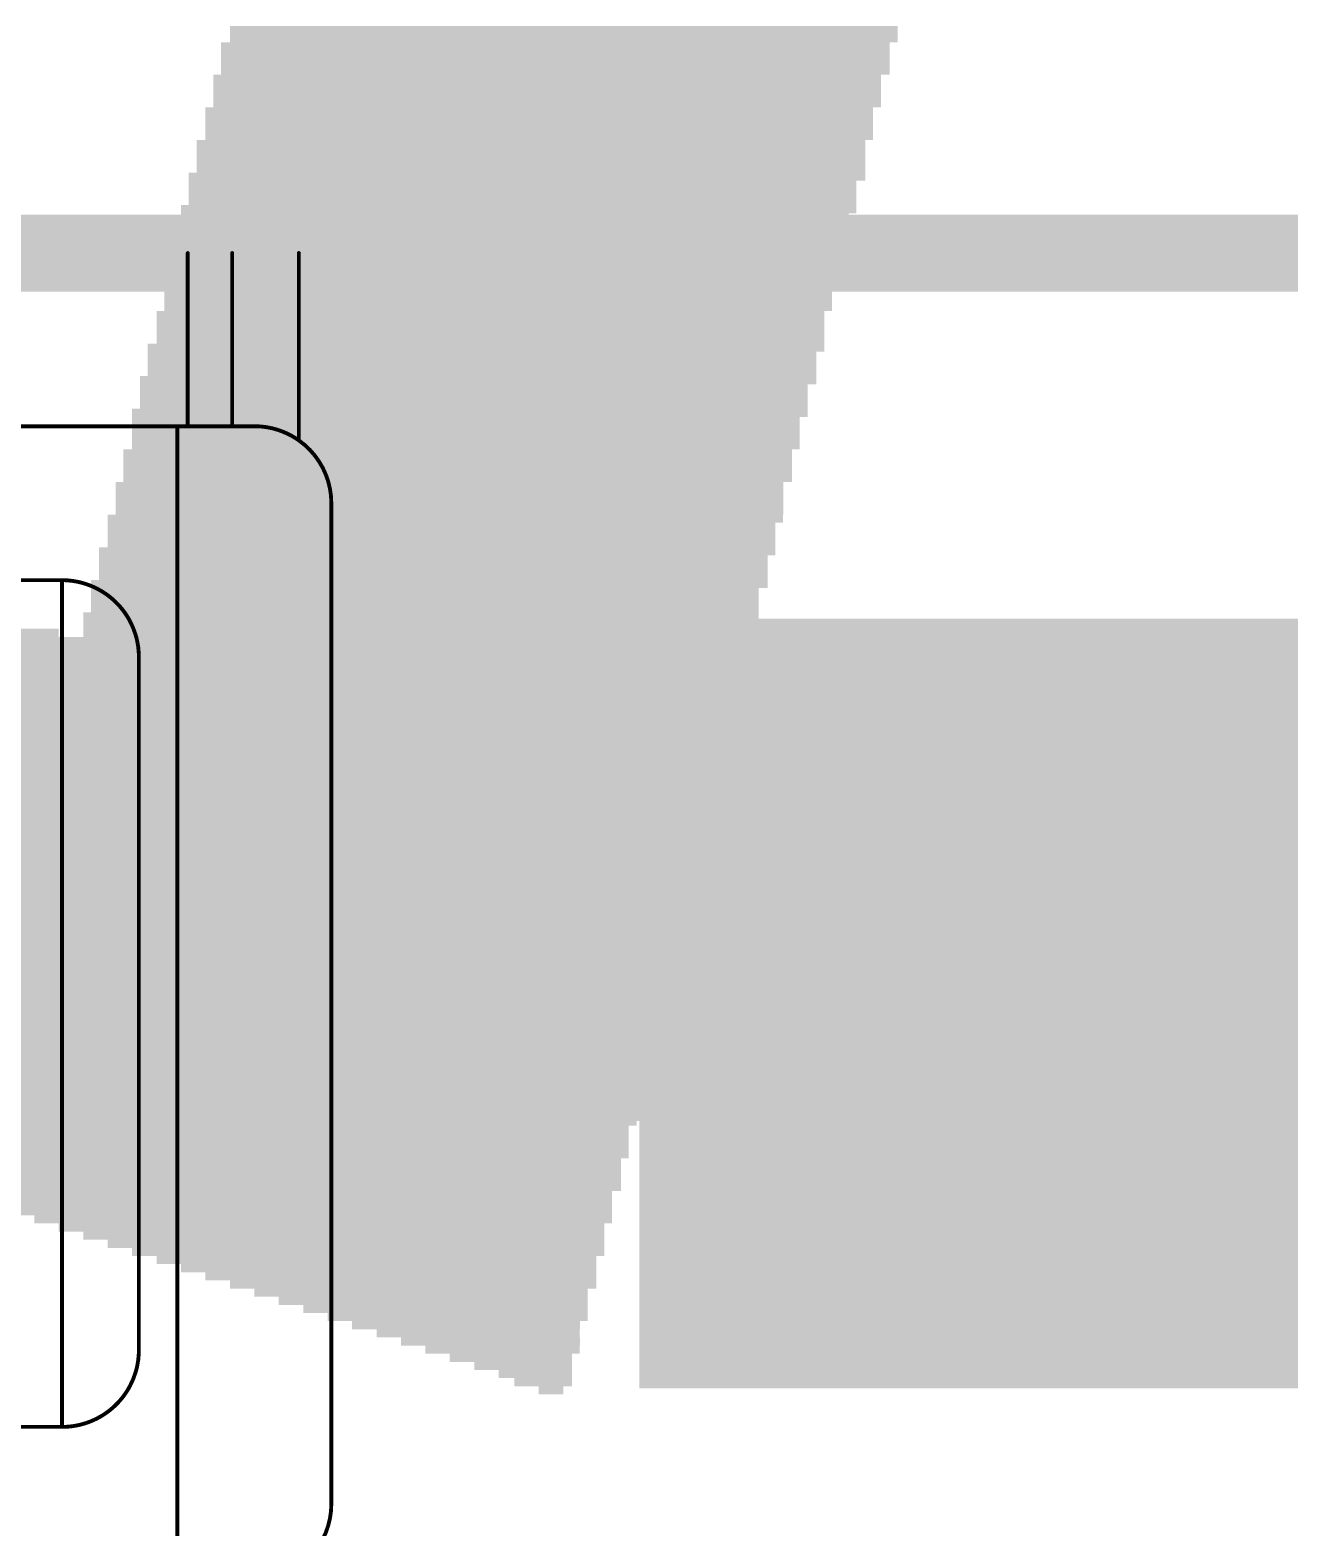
# Model space of a CAD drawing. Extents: x 0 to 53.3, y -0.3 to 28.3.
# Drawn here: x 43.476 to 46.747, y 8.514 to 12.404 of the extents above; entities that cross this region are included whole.
import ezdxf

# ---------------------------------------------------------------- set-up
doc = ezdxf.new("R2010")
doc.units = 0
for name, color, linetype in [('1', 12, 'CONTINUOUS'), ('201', 6, 'CONTINUOUS'), ('21', 40, 'CONTINUOUS'), ('51', 253, 'CONTINUOUS')]:
    doc.layers.add(name, color=color, linetype=linetype)

# ---------------------------------------------------------------- blocks, each defined once
blk = doc.blocks.new('RECT')
blk.add_solid([(-0.5, -0.5), (0.5, -0.5), (-0.5, 0.5), (0.5, 0.5)])

msp = doc.modelspace()

# ---------------------------------------------------------------- linework, layer by layer
at = {"layer": '1', "const_width": 0.6096}
msp.add_lwpolyline([(48.059, 9.874), (38.809, 9.874)], dxfattribs=at)
at = {"layer": '21', "const_width": 0.2}
msp.add_lwpolyline([(50.0344, 11.824), (38.859, 11.824)], dxfattribs=at)
at = {"layer": '51', "const_width": 0.01}
for points in [[(43.8858, 11.824), (43.8858, 11.374)], [(44.0013, 11.824), (44.0013, 11.374)], [(44.1745, 11.824), (44.1745, 11.3373)], [(39.459, 11.374), (43.859, 11.374)], [(43.859, 11.374), (44.0013, 11.374)], [(43.859, 8.374), (43.859, 11.374)], [(44.0013, 11.374), (44.0621, 11.374)], [(44.0682, 11.3738), (44.0621, 11.374)], [(44.0743, 11.3734), (44.0682, 11.3738)], [(44.0773, 11.3732), (44.0743, 11.3734)], [(44.0804, 11.3729), (44.0773, 11.3732)], [(44.0867, 11.3721), (44.0804, 11.3729)], [(44.0932, 11.3711), (44.0867, 11.3721)], [(44.0998, 11.3698), (44.0932, 11.3711)], [(44.1066, 11.3683), (44.0998, 11.3698)], [(44.1134, 11.3665), (44.1066, 11.3683)], [(44.1168, 11.3655), (44.1134, 11.3665)], [(44.1202, 11.3644), (44.1168, 11.3655)], [(44.127, 11.3621), (44.1202, 11.3644)], [(44.1338, 11.3595), (44.127, 11.3621)], [(44.1405, 11.3566), (44.1338, 11.3595)], [(44.1471, 11.3535), (44.1405, 11.3566)], [(44.1536, 11.3502), (44.1471, 11.3535)], [(44.1567, 11.3485), (44.1536, 11.3502)], [(44.1598, 11.3467), (44.1567, 11.3485)], [(44.1658, 11.3431), (44.1598, 11.3467)], [(44.1716, 11.3393), (44.1658, 11.3431)], [(44.1745, 11.3373), (44.1716, 11.3393)], [(44.259, 11.174), (44.259, 8.574)], [(43.559, 10.974), (42.5213, 10.974)], [(43.559, 8.774), (43.559, 10.974)], [(43.559, 10.974), (43.5634, 10.974)], [(43.5634, 10.974), (43.5663, 10.9739)], [(43.5663, 10.9739), (43.5677, 10.9738)], [(43.5677, 10.9738), (43.5692, 10.9737)], [(43.5692, 10.9737), (43.5721, 10.9736)], [(43.5721, 10.9736), (43.575, 10.9734)], [(43.575, 10.9734), (43.5837, 10.9725)], [(43.5837, 10.9725), (43.5865, 10.9721)], [(43.5865, 10.9721), (43.5894, 10.9717)], [(43.5894, 10.9717), (43.5952, 10.9707)], [(43.5952, 10.9707), (43.598, 10.9702)], [(43.598, 10.9702), (43.6009, 10.9696)], [(43.6009, 10.9696), (43.6023, 10.9693)], [(43.6023, 10.9693), (43.6037, 10.9689)], [(43.6037, 10.9689), (43.6065, 10.9683)], [(43.6065, 10.9683), (43.6094, 10.9676)], [(43.6094, 10.9676), (43.6178, 10.9652)], [(43.6178, 10.9652), (43.6191, 10.9647)], [(43.6191, 10.9647), (43.6205, 10.9643)], [(43.6205, 10.9643), (43.6233, 10.9634)], [(43.6233, 10.9634), (43.626, 10.9624)], [(43.626, 10.9624), (43.6288, 10.9614)], [(43.6288, 10.9614), (43.6315, 10.9604)], [(43.6315, 10.9604), (43.6342, 10.9593)], [(43.6342, 10.9593), (43.6355, 10.9588)], [(43.6355, 10.9588), (43.6369, 10.9582)], [(43.6369, 10.9582), (43.6395, 10.9571)], [(43.6395, 10.9571), (43.6422, 10.9559)], [(43.6422, 10.9559), (43.6448, 10.9546)], [(43.6448, 10.9546), (43.6475, 10.9534)], [(43.6475, 10.9534), (43.6501, 10.9521)], [(43.6501, 10.9521), (43.6513, 10.9514)], [(43.6513, 10.9514), (43.6552, 10.9493)], [(43.6552, 10.9493), (43.6577, 10.9479)], [(43.6577, 10.9479), (43.6603, 10.9465)], [(43.6603, 10.9465), (43.6628, 10.945)], [(43.6628, 10.945), (43.6652, 10.9435)], [(43.6652, 10.9435), (43.6665, 10.9427)], [(43.6665, 10.9427), (43.6725, 10.9387)], [(43.6725, 10.9387), (43.6773, 10.9353)], [(43.6773, 10.9353), (43.6796, 10.9336)], [(43.6796, 10.9336), (43.6808, 10.9327)], [(43.6808, 10.9327), (43.6819, 10.9318)], [(43.6819, 10.9318), (43.6842, 10.93)], [(43.6842, 10.93), (43.6864, 10.9281)], [(43.6864, 10.9281), (43.6887, 10.9263)], [(43.6887, 10.9263), (43.6909, 10.9244)], [(43.6909, 10.9244), (43.693, 10.9224)], [(43.693, 10.9224), (43.6941, 10.9215)], [(43.6941, 10.9215), (43.6952, 10.9205)], [(43.6952, 10.9205), (43.6973, 10.9185)], [(43.6973, 10.9185), (43.7035, 10.9123)], [(43.7035, 10.9123), (43.7055, 10.9102)], [(43.7055, 10.9102), (43.7065, 10.9091)], [(43.7065, 10.9091), (43.7074, 10.908)], [(43.7074, 10.908), (43.7094, 10.9059)], [(43.7094, 10.9059), (43.7113, 10.9037)], [(43.7113, 10.9037), (43.7131, 10.9014)], [(43.7131, 10.9014), (43.715, 10.8992)], [(43.715, 10.8992), (43.7168, 10.8969)], [(43.7168, 10.8969), (43.7177, 10.8958)], [(43.7177, 10.8958), (43.7186, 10.8946)], [(43.7186, 10.8946), (43.7203, 10.8923)], [(43.7203, 10.8923), (43.7237, 10.8875)], [(43.7237, 10.8875), (43.7277, 10.8815)], [(43.7277, 10.8815), (43.7285, 10.8802)], [(43.7285, 10.8802), (43.73, 10.8778)], [(43.73, 10.8778), (43.7315, 10.8753)], [(43.7315, 10.8753), (43.7364, 10.8663)], [(43.7364, 10.8663), (43.7438, 10.8505)], [(43.7438, 10.8505), (43.7497, 10.8341)], [(43.7497, 10.8341), (43.7522, 10.8258)], [(43.7522, 10.8258), (43.7543, 10.8173)], [(43.7543, 10.8173), (43.7573, 10.8001)], [(43.7573, 10.8001), (43.7588, 10.7827)], [(43.7588, 10.7827), (43.759, 10.774)], [(43.759, 8.974), (43.759, 10.774)], [(43.7573, 8.9479), (43.7543, 8.9307)], [(43.7588, 8.9653), (43.7573, 8.9479)], [(43.759, 8.974), (43.7588, 8.9653)], [(43.7497, 8.9139), (43.7438, 8.8975)], [(43.7522, 8.9222), (43.7497, 8.9139)], [(43.7543, 8.9307), (43.7522, 8.9222)], [(43.7277, 8.8665), (43.7237, 8.8605)], [(43.7285, 8.8678), (43.7277, 8.8665)], [(43.73, 8.8702), (43.7285, 8.8678)], [(43.7315, 8.8727), (43.73, 8.8702)], [(43.7364, 8.8817), (43.7315, 8.8727)], [(43.7438, 8.8975), (43.7364, 8.8817)], [(43.693, 8.8256), (43.6909, 8.8236)], [(43.6941, 8.8265), (43.693, 8.8256)], [(43.6952, 8.8275), (43.6941, 8.8265)], [(43.6973, 8.8295), (43.6952, 8.8275)], [(43.7035, 8.8357), (43.6973, 8.8295)], [(43.7055, 8.8378), (43.7035, 8.8357)], [(43.7065, 8.8389), (43.7055, 8.8378)], [(43.7074, 8.84), (43.7065, 8.8389)], [(43.7094, 8.8421), (43.7074, 8.84)], [(43.7113, 8.8443), (43.7094, 8.8421)], [(43.7131, 8.8466), (43.7113, 8.8443)], [(43.715, 8.8488), (43.7131, 8.8466)], [(43.7168, 8.8511), (43.715, 8.8488)], [(43.7177, 8.8522), (43.7168, 8.8511)], [(43.7186, 8.8534), (43.7177, 8.8522)], [(43.7203, 8.8557), (43.7186, 8.8534)], [(43.7237, 8.8605), (43.7203, 8.8557)], [(43.6288, 8.7866), (43.626, 8.7856)], [(43.6315, 8.7876), (43.6288, 8.7866)], [(43.6342, 8.7887), (43.6315, 8.7876)], [(43.6355, 8.7892), (43.6342, 8.7887)], [(43.6369, 8.7898), (43.6355, 8.7892)], [(43.6395, 8.7909), (43.6369, 8.7898)], [(43.6422, 8.7921), (43.6395, 8.7909)], [(43.6448, 8.7934), (43.6422, 8.7921)], [(43.6475, 8.7946), (43.6448, 8.7934)], [(43.6501, 8.7959), (43.6475, 8.7946)], [(43.6513, 8.7966), (43.6501, 8.7959)], [(43.6552, 8.7987), (43.6513, 8.7966)], [(43.6577, 8.8001), (43.6552, 8.7987)], [(43.6603, 8.8015), (43.6577, 8.8001)], [(43.6628, 8.803), (43.6603, 8.8015)], [(43.6652, 8.8045), (43.6628, 8.803)], [(43.6665, 8.8053), (43.6652, 8.8045)], [(43.6725, 8.8093), (43.6665, 8.8053)], [(43.6773, 8.8127), (43.6725, 8.8093)], [(43.6796, 8.8144), (43.6773, 8.8127)], [(43.6808, 8.8153), (43.6796, 8.8144)], [(43.6819, 8.8162), (43.6808, 8.8153)], [(43.6842, 8.818), (43.6819, 8.8162)], [(43.6864, 8.8199), (43.6842, 8.818)], [(43.6887, 8.8217), (43.6864, 8.8199)], [(43.6909, 8.8236), (43.6887, 8.8217)], [(43.559, 8.774), (41.613, 8.774)], [(43.5634, 8.774), (43.559, 8.774)], [(43.5663, 8.7741), (43.5634, 8.774)], [(43.5677, 8.7742), (43.5663, 8.7741)], [(43.5692, 8.7743), (43.5677, 8.7742)], [(43.5721, 8.7744), (43.5692, 8.7743)], [(43.575, 8.7746), (43.5721, 8.7744)], [(43.5837, 8.7755), (43.575, 8.7746)], [(43.5865, 8.7759), (43.5837, 8.7755)], [(43.5894, 8.7763), (43.5865, 8.7759)], [(43.5952, 8.7773), (43.5894, 8.7763)], [(43.598, 8.7778), (43.5952, 8.7773)], [(43.6009, 8.7784), (43.598, 8.7778)], [(43.6023, 8.7787), (43.6009, 8.7784)], [(43.6037, 8.7791), (43.6023, 8.7787)], [(43.6065, 8.7797), (43.6037, 8.7791)], [(43.6094, 8.7804), (43.6065, 8.7797)], [(43.6178, 8.7828), (43.6094, 8.7804)], [(43.6191, 8.7833), (43.6178, 8.7828)], [(43.6205, 8.7837), (43.6191, 8.7833)], [(43.6233, 8.7846), (43.6205, 8.7837)], [(43.626, 8.7856), (43.6233, 8.7846)]]:
    msp.add_lwpolyline(points, dxfattribs=at)
at = {"layer": '51'}
for points, const_width in [([(43.8883, 11.824, 1), (43.8833, 11.824)], 0.005), ([(44.0038, 11.824, 1), (43.9988, 11.824)], 0.005), ([(44.177, 11.824, 1), (44.172, 11.824)], 0.005), ([(43.859, 11.3765, 1), (43.859, 11.3715)], 0.005), ([(43.8615, 11.374, 1), (43.8565, 11.374)], 0.005), ([(43.859, 11.3715, 1), (43.859, 11.3765)], 0.005), ([(43.8833, 11.374, 1), (43.8883, 11.374)], 0.005), ([(44.0013, 11.3765, 1), (44.0013, 11.3715)], 0.005), ([(43.9988, 11.374, 1), (44.0038, 11.374)], 0.005), ([(44.0013, 11.3715, 1), (44.0013, 11.3765)], 0.005), ([(44.0622, 11.3765, 1), (44.062, 11.3715)], 0.005), ([(44.0621, 11.3715, 1), (44.0621, 11.3765)], 0.005), ([(44.0684, 11.3763, 1), (44.068, 11.3713)], 0.005), ([(44.0681, 11.3713, 1), (44.0683, 11.3763)], 0.005), ([(44.0745, 11.3759, 1), (44.0741, 11.3709)], 0.005), ([(44.0741, 11.3709, 1), (44.0745, 11.3759)], 0.005), ([(44.0775, 11.3757, 1), (44.0771, 11.3707)], 0.005), ([(44.0771, 11.3707, 1), (44.0775, 11.3757)], 0.005), ([(44.0807, 11.3754, 1), (44.0801, 11.3704)], 0.005), ([(44.0802, 11.3704, 1), (44.0806, 11.3754)], 0.005), ([(44.0871, 11.3746, 1), (44.0863, 11.3696)], 0.005), ([(44.0864, 11.3696, 1), (44.087, 11.3746)], 0.005), ([(44.0937, 11.3736, 1), (44.0927, 11.3686)], 0.005), ([(44.0928, 11.3686, 1), (44.0936, 11.3736)], 0.005), ([(44.1003, 11.3722, 1), (44.0993, 11.3674)], 0.005), ([(44.0993, 11.3673, 1), (44.1003, 11.3723)], 0.005), ([(44.1072, 11.3707, 1), (44.106, 11.3659)], 0.005), ([(44.1061, 11.3659, 1), (44.1071, 11.3707)], 0.005), ([(44.1141, 11.3689, 1), (44.1127, 11.3641)], 0.005), ([(44.1128, 11.3641, 1), (44.114, 11.3689)], 0.005), ([(44.1176, 11.3679, 1), (44.116, 11.3631)], 0.005), ([(44.1161, 11.3631, 1), (44.1175, 11.3679)], 0.005), ([(44.121, 11.3668, 1), (44.1194, 11.362)], 0.005), ([(44.1194, 11.362, 1), (44.121, 11.3668)], 0.005), ([(44.1279, 11.3644, 1), (44.1261, 11.3598)], 0.005), ([(44.1262, 11.3597, 1), (44.1278, 11.3645)], 0.005), ([(44.1348, 11.3618, 1), (44.1328, 11.3572)], 0.005), ([(44.1329, 11.3572, 1), (44.1347, 11.3618)], 0.005), ([(44.1416, 11.3589, 1), (44.1394, 11.3543)], 0.005), ([(44.1395, 11.3543, 1), (44.1415, 11.3589)], 0.005), ([(44.1482, 11.3557, 1), (44.146, 11.3513)], 0.005), ([(44.146, 11.3512, 1), (44.1482, 11.3558)], 0.005), ([(44.1548, 11.3524, 1), (44.1524, 11.348)], 0.005), ([(44.1525, 11.348, 1), (44.1547, 11.3524)], 0.005), ([(44.158, 11.3507, 1), (44.1554, 11.3463)], 0.005), ([(44.1555, 11.3463, 1), (44.1579, 11.3507)], 0.005), ([(44.1611, 11.3488, 1), (44.1585, 11.3446)], 0.005), ([(44.1585, 11.3445, 1), (44.1611, 11.3489)], 0.005), ([(44.1672, 11.3452, 1), (44.1644, 11.341)], 0.005), ([(44.1645, 11.341, 1), (44.1671, 11.3452)], 0.005), ([(44.173, 11.3414, 1), (44.1702, 11.3372)], 0.005), ([(44.1702, 11.3372, 1), (44.173, 11.3414)], 0.005), ([(44.259, 11.174, 0.2435), (44.1745, 11.3373)], 0.01), ([(44.172, 11.3373, 1), (44.177, 11.3373)], 0.005), ([(44.1759, 11.3393, 1), (44.1731, 11.3353)], 0.005), ([(44.1731, 11.3352, 1), (44.1759, 11.3394)], 0.005), ([(44.2615, 11.174, 1), (44.2565, 11.174)], 0.005), ([(44.2565, 11.174, 1), (44.2615, 11.174)], 0.005), ([(43.5615, 10.974, 1), (43.5565, 10.974)], 0.005), ([(43.559, 10.9765, 1), (43.559, 10.9715)], 0.005), ([(43.559, 10.9715, 1), (43.559, 10.9765)], 0.005), ([(43.5635, 10.9765, 1), (43.5633, 10.9715)], 0.005), ([(43.5634, 10.9715, 1), (43.5634, 10.9765)], 0.005), ([(43.5665, 10.9764, 1), (43.5661, 10.9714)], 0.005), ([(43.5679, 10.9763, 1), (43.5675, 10.9713)], 0.005), ([(43.5662, 10.9714, 1), (43.5664, 10.9764)], 0.005), ([(43.5693, 10.9762, 1), (43.5691, 10.9712)], 0.005), ([(43.5675, 10.9713, 1), (43.5679, 10.9763)], 0.005), ([(43.569, 10.9712, 1), (43.5694, 10.9762)], 0.005), ([(43.5723, 10.9761, 1), (43.5719, 10.9711)], 0.005), ([(43.572, 10.9711, 1), (43.5722, 10.9761)], 0.005), ([(43.5753, 10.9759, 1), (43.5747, 10.9709)], 0.005), ([(43.5748, 10.9709, 1), (43.5752, 10.9759)], 0.005), ([(43.5841, 10.975, 1), (43.5833, 10.97)], 0.005), ([(43.5834, 10.97, 1), (43.584, 10.975)], 0.005), ([(43.5868, 10.9746, 1), (43.5862, 10.9696)], 0.005), ([(43.5861, 10.9696, 1), (43.5869, 10.9746)], 0.005), ([(43.5898, 10.9742, 1), (43.589, 10.9692)], 0.005), ([(43.5891, 10.9692, 1), (43.5897, 10.9742)], 0.005), ([(43.5956, 10.9732, 1), (43.5948, 10.9682)], 0.005), ([(43.5948, 10.9682, 1), (43.5956, 10.9732)], 0.005), ([(43.5985, 10.9726, 1), (43.5975, 10.9678)], 0.005), ([(43.5976, 10.9677, 1), (43.5984, 10.9727)], 0.005), ([(43.6014, 10.972, 1), (43.6004, 10.9672)], 0.005), ([(43.603, 10.9717, 1), (43.6016, 10.9669)], 0.005), ([(43.6004, 10.9672, 1), (43.6014, 10.972)], 0.005), ([(43.6042, 10.9713, 1), (43.6032, 10.9665)], 0.005), ([(43.6018, 10.9669, 1), (43.6028, 10.9717)], 0.005), ([(43.603, 10.9665, 1), (43.6044, 10.9713)], 0.005), ([(43.6071, 10.9707, 1), (43.6059, 10.9659)], 0.005), ([(43.606, 10.9659, 1), (43.607, 10.9707)], 0.005), ([(43.6101, 10.97, 1), (43.6087, 10.9652)], 0.005), ([(43.6088, 10.9652, 1), (43.61, 10.97)], 0.005), ([(43.6187, 10.9675, 1), (43.6169, 10.9629)], 0.005), ([(43.6198, 10.9671, 1), (43.6184, 10.9623)], 0.005), ([(43.6171, 10.9628, 1), (43.6185, 10.9676)], 0.005), ([(43.6213, 10.9667, 1), (43.6197, 10.9619)], 0.005), ([(43.6182, 10.9624, 1), (43.62, 10.967)], 0.005), ([(43.6198, 10.9619, 1), (43.6212, 10.9667)], 0.005), ([(43.6242, 10.9657, 1), (43.6224, 10.9611)], 0.005), ([(43.6225, 10.961, 1), (43.6241, 10.9658)], 0.005), ([(43.6268, 10.9648, 1), (43.6252, 10.96)], 0.005), ([(43.6251, 10.9601, 1), (43.6269, 10.9647)], 0.005), ([(43.6297, 10.9637, 1), (43.6279, 10.9591)], 0.005), ([(43.628, 10.959, 1), (43.6296, 10.9638)], 0.005), ([(43.6324, 10.9627, 1), (43.6306, 10.9581)], 0.005), ([(43.6306, 10.9581, 1), (43.6324, 10.9627)], 0.005), ([(43.6351, 10.9616, 1), (43.6333, 10.957)], 0.005), ([(43.6365, 10.9611, 1), (43.6345, 10.9565)], 0.005), ([(43.6333, 10.957, 1), (43.6351, 10.9616)], 0.005), ([(43.6379, 10.9605, 1), (43.6359, 10.9559)], 0.005), ([(43.6346, 10.9565, 1), (43.6364, 10.9611)], 0.005), ([(43.6359, 10.9559, 1), (43.6379, 10.9605)], 0.005), ([(43.6405, 10.9594, 1), (43.6385, 10.9548)], 0.005), ([(43.6385, 10.9548, 1), (43.6405, 10.9594)], 0.005), ([(43.6433, 10.9581, 1), (43.6411, 10.9537)], 0.005), ([(43.6412, 10.9536, 1), (43.6432, 10.9582)], 0.005), ([(43.6458, 10.9569, 1), (43.6438, 10.9523)], 0.005), ([(43.6437, 10.9524, 1), (43.6459, 10.9568)], 0.005), ([(43.6486, 10.9556, 1), (43.6464, 10.9512)], 0.005), ([(43.6465, 10.9511, 1), (43.6485, 10.9557)], 0.005), ([(43.6514, 10.9543, 1), (43.6488, 10.9499)], 0.005), ([(43.6525, 10.9536, 1), (43.6501, 10.9492)], 0.005), ([(43.649, 10.9499, 1), (43.6512, 10.9543)], 0.005), ([(43.65, 10.9492, 1), (43.6526, 10.9536)], 0.005), ([(43.6564, 10.9515, 1), (43.654, 10.9471)], 0.005), ([(43.654, 10.9471, 1), (43.6564, 10.9515)], 0.005), ([(43.6589, 10.9501, 1), (43.6565, 10.9457)], 0.005), ([(43.6565, 10.9457, 1), (43.6589, 10.9501)], 0.005), ([(43.6616, 10.9486, 1), (43.659, 10.9444)], 0.005), ([(43.6591, 10.9443, 1), (43.6615, 10.9487)], 0.005), ([(43.6641, 10.9471, 1), (43.6615, 10.9429)], 0.005), ([(43.6615, 10.9429, 1), (43.6641, 10.9471)], 0.005), ([(43.6665, 10.9456, 1), (43.6639, 10.9414)], 0.005), ([(43.6639, 10.9414, 1), (43.6665, 10.9456)], 0.005), ([(43.6679, 10.9448, 1), (43.6651, 10.9406)], 0.005), ([(43.6652, 10.9406, 1), (43.6678, 10.9448)], 0.005), ([(43.6739, 10.9407, 1), (43.6711, 10.9367)], 0.005), ([(43.6711, 10.9366, 1), (43.6739, 10.9408)], 0.005), ([(43.6788, 10.9373, 1), (43.6758, 10.9333)], 0.005), ([(43.6759, 10.9333, 1), (43.6787, 10.9373)], 0.005), ([(43.6811, 10.9356, 1), (43.6781, 10.9316)], 0.005), ([(43.6781, 10.9316, 1), (43.6811, 10.9356)], 0.005), ([(43.6824, 10.9346, 1), (43.6792, 10.9308)], 0.005), ([(43.6793, 10.9307, 1), (43.6823, 10.9347)], 0.005), ([(43.6834, 10.9338, 1), (43.6804, 10.9298)], 0.005), ([(43.6803, 10.9299, 1), (43.6835, 10.9337)], 0.005), ([(43.6858, 10.9319, 1), (43.6826, 10.9281)], 0.005), ([(43.6827, 10.928, 1), (43.6857, 10.932)], 0.005), ([(43.6879, 10.9301, 1), (43.6849, 10.9261)], 0.005), ([(43.6848, 10.9262, 1), (43.688, 10.93)], 0.005), ([(43.6903, 10.9282, 1), (43.6871, 10.9244)], 0.005), ([(43.6872, 10.9243, 1), (43.6902, 10.9283)], 0.005), ([(43.6926, 10.9262, 1), (43.6892, 10.9226)], 0.005), ([(43.6893, 10.9225, 1), (43.6925, 10.9263)], 0.005), ([(43.6946, 10.9243, 1), (43.6914, 10.9205)], 0.005), ([(43.6913, 10.9206, 1), (43.6947, 10.9242)], 0.005), ([(43.6958, 10.9233, 1), (43.6924, 10.9197)], 0.005), ([(43.6925, 10.9196, 1), (43.6957, 10.9234)], 0.005), ([(43.6969, 10.9223, 1), (43.6935, 10.9187)], 0.005), ([(43.6935, 10.9187, 1), (43.6969, 10.9223)], 0.005), ([(43.6991, 10.9203, 1), (43.6955, 10.9167)], 0.005), ([(43.6956, 10.9167, 1), (43.699, 10.9203)], 0.005), ([(43.7053, 10.914, 1), (43.7017, 10.9106)], 0.005), ([(43.7017, 10.9105, 1), (43.7053, 10.9141)], 0.005), ([(43.7073, 10.9119, 1), (43.7037, 10.9085)], 0.005), ([(43.7037, 10.9085, 1), (43.7073, 10.9119)], 0.005), ([(43.7084, 10.9107, 1), (43.7046, 10.9075)], 0.005), ([(43.7047, 10.9074, 1), (43.7083, 10.9108)], 0.005), ([(43.7092, 10.9097, 1), (43.7056, 10.9063)], 0.005), ([(43.7055, 10.9064, 1), (43.7093, 10.9096)], 0.005), ([(43.7113, 10.9075, 1), (43.7075, 10.9043)], 0.005), ([(43.7076, 10.9042, 1), (43.7112, 10.9076)], 0.005), ([(43.7133, 10.9052, 1), (43.7093, 10.9022)], 0.005), ([(43.7094, 10.9021, 1), (43.7132, 10.9053)], 0.005), ([(43.715, 10.903, 1), (43.7112, 10.8998)], 0.005), ([(43.7111, 10.8999, 1), (43.7151, 10.9029)], 0.005), ([(43.717, 10.9007, 1), (43.713, 10.8977)], 0.005), ([(43.7131, 10.8976, 1), (43.7169, 10.9008)], 0.005), ([(43.7187, 10.8985, 1), (43.7149, 10.8953)], 0.005), ([(43.7148, 10.8954, 1), (43.7188, 10.8984)], 0.005), ([(43.7197, 10.8973, 1), (43.7157, 10.8943)], 0.005), ([(43.7158, 10.8942, 1), (43.7196, 10.8974)], 0.005), ([(43.7206, 10.8961, 1), (43.7166, 10.8931)], 0.005), ([(43.7166, 10.8931, 1), (43.7206, 10.8961)], 0.005), ([(43.7223, 10.8937, 1), (43.7183, 10.8909)], 0.005), ([(43.7183, 10.8908, 1), (43.7223, 10.8938)], 0.005), ([(43.7258, 10.8889, 1), (43.7216, 10.8861)], 0.005), ([(43.7217, 10.8861, 1), (43.7257, 10.8889)], 0.005), ([(43.7298, 10.8828, 1), (43.7256, 10.8802)], 0.005), ([(43.7256, 10.8801, 1), (43.7298, 10.8829)], 0.005), ([(43.7306, 10.8815, 1), (43.7264, 10.8789)], 0.005), ([(43.7264, 10.8789, 1), (43.7306, 10.8815)], 0.005), ([(43.7321, 10.8791, 1), (43.7279, 10.8765)], 0.005), ([(43.7279, 10.8765, 1), (43.7321, 10.8791)], 0.005), ([(43.7337, 10.8765, 1), (43.7293, 10.8741)], 0.005), ([(43.7294, 10.874, 1), (43.7336, 10.8766)], 0.005), ([(43.7387, 10.8674, 1), (43.7341, 10.8652)], 0.005), ([(43.7342, 10.8651, 1), (43.7386, 10.8675)], 0.005), ([(43.7462, 10.8513, 1), (43.7414, 10.8497)], 0.005), ([(43.7415, 10.8494, 1), (43.7461, 10.8516)], 0.005), ([(43.7521, 10.8348, 1), (43.7473, 10.8334)], 0.005), ([(43.7473, 10.8333, 1), (43.7521, 10.8349)], 0.005), ([(43.7546, 10.8264, 1), (43.7498, 10.8252)], 0.005), ([(43.7498, 10.8251, 1), (43.7546, 10.8265)], 0.005), ([(43.7568, 10.8177, 1), (43.7518, 10.8169)], 0.005), ([(43.7519, 10.8167, 1), (43.7567, 10.8179)], 0.005), ([(43.7598, 10.8003, 1), (43.7548, 10.7999)], 0.005), ([(43.7548, 10.7997, 1), (43.7598, 10.8005)], 0.005), ([(43.7613, 10.7828, 1), (43.7563, 10.7826)], 0.005), ([(43.7563, 10.7825, 1), (43.7613, 10.7829)], 0.005), ([(43.7615, 10.774, 1), (43.7565, 10.774)], 0.005), ([(43.7565, 10.7739, 1), (43.7615, 10.7741)], 0.005), ([(43.7598, 8.9475, 1), (43.7548, 8.9483)], 0.005), ([(43.7548, 8.9481, 1), (43.7598, 8.9477)], 0.005), ([(43.7613, 8.9651, 1), (43.7563, 8.9655)], 0.005), ([(43.7563, 8.9654, 1), (43.7613, 8.9652)], 0.005), ([(43.7615, 8.9739, 1), (43.7565, 8.9741)], 0.005), ([(43.7565, 8.974, 1), (43.7615, 8.974)], 0.005), ([(43.7473, 8.9146, 1), (43.7521, 8.9132)], 0.005), ([(43.7521, 8.9131, 1), (43.7473, 8.9147)], 0.005), ([(43.7498, 8.9228, 1), (43.7546, 8.9216)], 0.005), ([(43.7546, 8.9215, 1), (43.7498, 8.9229)], 0.005), ([(43.7518, 8.9311, 1), (43.7568, 8.9303)], 0.005), ([(43.7567, 8.9301, 1), (43.7519, 8.9313)], 0.005), ([(43.7256, 8.8678, 1), (43.7298, 8.8652)], 0.005), ([(43.7298, 8.8651, 1), (43.7256, 8.8679)], 0.005), ([(43.7264, 8.8691, 1), (43.7306, 8.8665)], 0.005), ([(43.7306, 8.8665, 1), (43.7264, 8.8691)], 0.005), ([(43.7279, 8.8715, 1), (43.7321, 8.8689)], 0.005), ([(43.7321, 8.8689, 1), (43.7279, 8.8715)], 0.005), ([(43.7293, 8.8739, 1), (43.7337, 8.8715)], 0.005), ([(43.7336, 8.8714, 1), (43.7294, 8.874)], 0.005), ([(43.7341, 8.8828, 1), (43.7387, 8.8806)], 0.005), ([(43.7386, 8.8805, 1), (43.7342, 8.8829)], 0.005), ([(43.7414, 8.8983, 1), (43.7462, 8.8967)], 0.005), ([(43.7461, 8.8964, 1), (43.7415, 8.8986)], 0.005), ([(43.6947, 8.8238, 1), (43.6913, 8.8274)], 0.005), ([(43.6924, 8.8283, 1), (43.6958, 8.8247)], 0.005), ([(43.6957, 8.8246, 1), (43.6925, 8.8284)], 0.005), ([(43.6935, 8.8293, 1), (43.6969, 8.8257)], 0.005), ([(43.6969, 8.8257, 1), (43.6935, 8.8293)], 0.005), ([(43.6955, 8.8313, 1), (43.6991, 8.8277)], 0.005), ([(43.699, 8.8277, 1), (43.6956, 8.8313)], 0.005), ([(43.7017, 8.8374, 1), (43.7053, 8.834)], 0.005), ([(43.7053, 8.8339, 1), (43.7017, 8.8375)], 0.005), ([(43.7037, 8.8395, 1), (43.7073, 8.8361)], 0.005), ([(43.7073, 8.8361, 1), (43.7037, 8.8395)], 0.005), ([(43.7046, 8.8405, 1), (43.7084, 8.8373)], 0.005), ([(43.7083, 8.8372, 1), (43.7047, 8.8406)], 0.005), ([(43.7056, 8.8417, 1), (43.7092, 8.8383)], 0.005), ([(43.7093, 8.8384, 1), (43.7055, 8.8416)], 0.005), ([(43.7075, 8.8437, 1), (43.7113, 8.8405)], 0.005), ([(43.7112, 8.8404, 1), (43.7076, 8.8438)], 0.005), ([(43.7093, 8.8458, 1), (43.7133, 8.8428)], 0.005), ([(43.7132, 8.8427, 1), (43.7094, 8.8459)], 0.005), ([(43.7112, 8.8482, 1), (43.715, 8.845)], 0.005), ([(43.7151, 8.8451, 1), (43.7111, 8.8481)], 0.005), ([(43.713, 8.8503, 1), (43.717, 8.8473)], 0.005), ([(43.7169, 8.8472, 1), (43.7131, 8.8504)], 0.005), ([(43.7149, 8.8527, 1), (43.7187, 8.8495)], 0.005), ([(43.7188, 8.8496, 1), (43.7148, 8.8526)], 0.005), ([(43.7157, 8.8537, 1), (43.7197, 8.8507)], 0.005), ([(43.7196, 8.8506, 1), (43.7158, 8.8538)], 0.005), ([(43.7166, 8.8549, 1), (43.7206, 8.8519)], 0.005), ([(43.7206, 8.8519, 1), (43.7166, 8.8549)], 0.005), ([(43.7183, 8.8571, 1), (43.7223, 8.8543)], 0.005), ([(43.7223, 8.8542, 1), (43.7183, 8.8572)], 0.005), ([(43.7216, 8.8619, 1), (43.7258, 8.8591)], 0.005), ([(43.7257, 8.8591, 1), (43.7217, 8.8619)], 0.005), ([(43.6279, 8.7889, 1), (43.6297, 8.7843)], 0.005), ([(43.6296, 8.7842, 1), (43.628, 8.789)], 0.005), ([(43.6306, 8.7899, 1), (43.6324, 8.7853)], 0.005), ([(43.6324, 8.7853, 1), (43.6306, 8.7899)], 0.005), ([(43.6333, 8.791, 1), (43.6351, 8.7864)], 0.005), ([(43.6345, 8.7915, 1), (43.6365, 8.7869)], 0.005), ([(43.6351, 8.7864, 1), (43.6333, 8.791)], 0.005), ([(43.6359, 8.7921, 1), (43.6379, 8.7875)], 0.005), ([(43.6364, 8.7869, 1), (43.6346, 8.7915)], 0.005), ([(43.6379, 8.7875, 1), (43.6359, 8.7921)], 0.005), ([(43.6385, 8.7932, 1), (43.6405, 8.7886)], 0.005), ([(43.6405, 8.7886, 1), (43.6385, 8.7932)], 0.005), ([(43.6411, 8.7943, 1), (43.6433, 8.7899)], 0.005), ([(43.6432, 8.7898, 1), (43.6412, 8.7944)], 0.005), ([(43.6438, 8.7957, 1), (43.6458, 8.7911)], 0.005), ([(43.6459, 8.7912, 1), (43.6437, 8.7956)], 0.005), ([(43.6464, 8.7968, 1), (43.6486, 8.7924)], 0.005), ([(43.6485, 8.7923, 1), (43.6465, 8.7969)], 0.005), ([(43.6488, 8.7981, 1), (43.6514, 8.7937)], 0.005), ([(43.6501, 8.7988, 1), (43.6525, 8.7944)], 0.005), ([(43.6512, 8.7937, 1), (43.649, 8.7981)], 0.005), ([(43.6526, 8.7944, 1), (43.65, 8.7988)], 0.005), ([(43.654, 8.8009, 1), (43.6564, 8.7965)], 0.005), ([(43.6564, 8.7965, 1), (43.654, 8.8009)], 0.005), ([(43.6565, 8.8023, 1), (43.6589, 8.7979)], 0.005), ([(43.6589, 8.7979, 1), (43.6565, 8.8023)], 0.005), ([(43.659, 8.8036, 1), (43.6616, 8.7994)], 0.005), ([(43.6615, 8.7993, 1), (43.6591, 8.8037)], 0.005), ([(43.6615, 8.8051, 1), (43.6641, 8.8009)], 0.005), ([(43.6641, 8.8009, 1), (43.6615, 8.8051)], 0.005), ([(43.6639, 8.8066, 1), (43.6665, 8.8024)], 0.005), ([(43.6665, 8.8024, 1), (43.6639, 8.8066)], 0.005), ([(43.6651, 8.8074, 1), (43.6679, 8.8032)], 0.005), ([(43.6678, 8.8032, 1), (43.6652, 8.8074)], 0.005), ([(43.6711, 8.8113, 1), (43.6739, 8.8073)], 0.005), ([(43.6739, 8.8072, 1), (43.6711, 8.8114)], 0.005), ([(43.6758, 8.8147, 1), (43.6788, 8.8107)], 0.005), ([(43.6787, 8.8107, 1), (43.6759, 8.8147)], 0.005), ([(43.6781, 8.8164, 1), (43.6811, 8.8124)], 0.005), ([(43.6811, 8.8124, 1), (43.6781, 8.8164)], 0.005), ([(43.6792, 8.8172, 1), (43.6824, 8.8134)], 0.005), ([(43.6823, 8.8133, 1), (43.6793, 8.8173)], 0.005), ([(43.6804, 8.8182, 1), (43.6834, 8.8142)], 0.005), ([(43.6835, 8.8143, 1), (43.6803, 8.8181)], 0.005), ([(43.6826, 8.8199, 1), (43.6858, 8.8161)], 0.005), ([(43.6857, 8.816, 1), (43.6827, 8.82)], 0.005), ([(43.6849, 8.8219, 1), (43.6879, 8.8179)], 0.005), ([(43.688, 8.818, 1), (43.6848, 8.8218)], 0.005), ([(43.6871, 8.8236, 1), (43.6903, 8.8198)], 0.005), ([(43.6902, 8.8197, 1), (43.6872, 8.8237)], 0.005), ([(43.6892, 8.8254, 1), (43.6926, 8.8218)], 0.005), ([(43.6925, 8.8217, 1), (43.6893, 8.8255)], 0.005), ([(43.6914, 8.8275, 1), (43.6946, 8.8237)], 0.005), ([(43.559, 8.7765, 1), (43.559, 8.7715)], 0.005), ([(43.5565, 8.774, 1), (43.5615, 8.774)], 0.005), ([(43.559, 8.7715, 1), (43.559, 8.7765)], 0.005), ([(43.5633, 8.7765, 1), (43.5635, 8.7715)], 0.005), ([(43.5634, 8.7715, 1), (43.5634, 8.7765)], 0.005), ([(43.5661, 8.7766, 1), (43.5665, 8.7716)], 0.005), ([(43.5675, 8.7767, 1), (43.5679, 8.7717)], 0.005), ([(43.5664, 8.7716, 1), (43.5662, 8.7766)], 0.005), ([(43.5691, 8.7768, 1), (43.5693, 8.7718)], 0.005), ([(43.5679, 8.7717, 1), (43.5675, 8.7767)], 0.005), ([(43.5694, 8.7718, 1), (43.569, 8.7768)], 0.005), ([(43.5719, 8.7769, 1), (43.5723, 8.7719)], 0.005), ([(43.5722, 8.7719, 1), (43.572, 8.7769)], 0.005), ([(43.5747, 8.7771, 1), (43.5753, 8.7721)], 0.005), ([(43.5752, 8.7721, 1), (43.5748, 8.7771)], 0.005), ([(43.5833, 8.778, 1), (43.5841, 8.773)], 0.005), ([(43.584, 8.773, 1), (43.5834, 8.778)], 0.005), ([(43.5862, 8.7784, 1), (43.5868, 8.7734)], 0.005), ([(43.5869, 8.7734, 1), (43.5861, 8.7784)], 0.005), ([(43.589, 8.7788, 1), (43.5898, 8.7738)], 0.005), ([(43.5897, 8.7738, 1), (43.5891, 8.7788)], 0.005), ([(43.5948, 8.7798, 1), (43.5956, 8.7748)], 0.005), ([(43.5956, 8.7748, 1), (43.5948, 8.7798)], 0.005), ([(43.5975, 8.7802, 1), (43.5985, 8.7754)], 0.005), ([(43.5984, 8.7753, 1), (43.5976, 8.7803)], 0.005), ([(43.6004, 8.7808, 1), (43.6014, 8.776)], 0.005), ([(43.6016, 8.7811, 1), (43.603, 8.7763)], 0.005), ([(43.6014, 8.776, 1), (43.6004, 8.7808)], 0.005), ([(43.6032, 8.7815, 1), (43.6042, 8.7767)], 0.005), ([(43.6028, 8.7763, 1), (43.6018, 8.7811)], 0.005), ([(43.6044, 8.7767, 1), (43.603, 8.7815)], 0.005), ([(43.6059, 8.7821, 1), (43.6071, 8.7773)], 0.005), ([(43.607, 8.7773, 1), (43.606, 8.7821)], 0.005), ([(43.6087, 8.7828, 1), (43.6101, 8.778)], 0.005), ([(43.61, 8.778, 1), (43.6088, 8.7828)], 0.005), ([(43.6169, 8.7851, 1), (43.6187, 8.7805)], 0.005), ([(43.6184, 8.7857, 1), (43.6198, 8.7809)], 0.005), ([(43.6185, 8.7804, 1), (43.6171, 8.7852)], 0.005), ([(43.6197, 8.7861, 1), (43.6213, 8.7813)], 0.005), ([(43.62, 8.781, 1), (43.6182, 8.7856)], 0.005), ([(43.6212, 8.7813, 1), (43.6198, 8.7861)], 0.005), ([(43.6224, 8.7869, 1), (43.6242, 8.7823)], 0.005), ([(43.6241, 8.7822, 1), (43.6225, 8.787)], 0.005), ([(43.6252, 8.788, 1), (43.6268, 8.7832)], 0.005), ([(43.6269, 8.7833, 1), (43.6251, 8.7879)], 0.005), ([(44.1745, 8.4107, 0.2435), (44.259, 8.574)], 0.01), ([(44.2615, 8.574, 1), (44.2565, 8.574)], 0.005), ([(44.2565, 8.574, 1), (44.2615, 8.574)], 0.005)]:
    msp.add_lwpolyline(points, format="xyb", dxfattribs=dict(at, const_width=const_width))

# ---------------------------------------------------------------- block references
at = {"layer": '1', "xscale": 6, "yscale": 2}
msp.add_blockref('RECT', (48.059, 9.874), dxfattribs=at)
at = {"layer": '201', "rotation": 180}
for p, xscale, yscale in [((44.8628, 12.4037), 1.7348, 0.0211), ((44.8412, 12.3613), 1.7374, 0.0211), ((44.8628, 12.3825), 1.7348, 0.0213), ((44.8412, 12.3402), 1.7374, 0.0211), ((44.8412, 12.319), 1.7374, 0.0213), ((44.8412, 12.2978), 1.7374, 0.0211), ((44.8196, 12.2767), 1.7348, 0.0211), ((44.8196, 12.2555), 1.7348, 0.0213), ((44.8196, 12.2343), 1.7348, 0.0211), ((44.8196, 12.2132), 1.7348, 0.0211), ((44.7993, 12.192), 1.7348, 0.0213), ((44.7993, 12.1708), 1.7348, 0.0211), ((44.7993, 12.1497), 1.7348, 0.0211), ((44.7993, 12.1285), 1.7348, 0.0213), ((44.7777, 12.1073), 1.7374, 0.0211), ((44.7777, 12.0862), 1.7374, 0.0211), ((44.7777, 12.065), 1.7374, 0.0213), ((44.7675, 12.0227), 1.7577, 0.0211), ((44.7777, 12.0438), 1.7374, 0.0211), ((44.7561, 12.0015), 1.7348, 0.0213), ((44.7561, 11.9803), 1.7348, 0.0211), ((44.7459, 11.938), 1.7551, 0.0213), ((44.7561, 11.9592), 1.7348, 0.0211), ((44.7358, 11.9168), 1.7348, 0.0211), ((44.7358, 11.8957), 1.7348, 0.0211), ((44.7358, 11.8745), 1.7348, 0.0213), ((44.7142, 11.8322), 1.7374, 0.0211), ((44.7358, 11.8533), 1.7348, 0.0211), ((44.7142, 11.811), 1.7374, 0.0213), ((44.7142, 11.7898), 1.7374, 0.0211), ((44.6926, 11.7475), 1.7348, 0.0213), ((44.7142, 11.7687), 1.7374, 0.0211), ((44.6926, 11.7263), 1.7348, 0.0211), ((44.6926, 11.7052), 1.7348, 0.0211), ((44.6723, 11.6628), 1.7348, 0.0211), ((44.6926, 11.684), 1.7348, 0.0213), ((44.6723, 11.6417), 1.7348, 0.0211), ((44.6723, 11.6205), 1.7348, 0.0213), ((44.6723, 11.5993), 1.7348, 0.0211), ((44.6608, 11.5782), 1.7577, 0.0211), ((44.6507, 11.557), 1.7374, 0.0213), ((44.6507, 11.5358), 1.7374, 0.0211), ((44.6507, 11.5147), 1.7374, 0.0211), ((44.6405, 11.4935), 1.7577, 0.0213), ((44.6291, 11.4723), 1.7348, 0.0211), ((44.6291, 11.4512), 1.7348, 0.0211), ((44.6291, 11.43), 1.7348, 0.0213), ((44.6189, 11.4088), 1.7551, 0.0211), ((44.6088, 11.3877), 1.7348, 0.0211), ((44.6088, 11.3665), 1.7348, 0.0213), ((44.6088, 11.3453), 1.7348, 0.0211), ((44.6088, 11.3242), 1.7348, 0.0211), ((44.5872, 11.303), 1.7374, 0.0213), ((44.5872, 11.2818), 1.7374, 0.0211), ((44.5872, 11.2607), 1.7374, 0.0211), ((44.5872, 11.2395), 1.7374, 0.0213), ((44.5656, 11.2183), 1.7348, 0.0211), ((44.5656, 11.1972), 1.7348, 0.0211), ((44.5656, 11.176), 1.7348, 0.0213), ((44.5656, 11.1548), 1.7348, 0.0211), ((44.5554, 11.1337), 1.7551, 0.0211), ((44.5453, 11.1125), 1.7348, 0.0213), ((44.5453, 11.0913), 1.7348, 0.0211), ((44.5338, 11.049), 1.7577, 0.0213), ((44.5453, 11.0702), 1.7348, 0.0211), ((44.5237, 11.0278), 1.7374, 0.0211), ((44.5237, 11.0067), 1.7374, 0.0211), ((44.5135, 10.9643), 1.7577, 0.0211), ((44.5237, 10.9855), 1.7374, 0.0213), ((44.5021, 10.9432), 1.7348, 0.0211), ((44.5021, 10.922), 1.7348, 0.0213), ((44.5021, 10.9008), 1.7348, 0.0211), ((44.4919, 10.8797), 1.7551, 0.0211), ((44.4818, 10.8585), 1.7348, 0.0213), ((41.9735, 10.8373), 3.1547, 0.0211), ((42.8828, 10.8162), 4.9327, 0.0211), ((44.4818, 10.8373), 1.7348, 0.0211), ((42.8828, 10.795), 4.9327, 0.0213), ((42.8841, 10.7738), 4.8895, 0.0211), ((42.8841, 10.7527), 4.8895, 0.0211), ((42.8942, 10.7315), 4.8692, 0.0213), ((42.8942, 10.7103), 4.8692, 0.0211), ((42.893, 10.6892), 4.826, 0.0211), ((42.893, 10.668), 4.826, 0.0213), ((42.9044, 10.6468), 4.8031, 0.0211), ((42.9146, 10.6257), 4.7828, 0.0211), ((42.9044, 10.6045), 4.7625, 0.0213), ((42.9146, 10.5833), 4.7422, 0.0211), ((42.926, 10.5622), 4.7193, 0.0211), ((42.9362, 10.541), 4.699, 0.0213), ((42.9362, 10.5198), 4.699, 0.0211), ((42.9362, 10.4987), 4.6584, 0.0211), ((42.9476, 10.4775), 4.6355, 0.0213), ((42.9578, 10.4563), 4.6152, 0.0211), ((42.9679, 10.4352), 4.5949, 0.0211), ((42.9679, 10.414), 4.5491, 0.0213), ((42.9781, 10.3928), 4.5288, 0.0211), ((42.9882, 10.3717), 4.5085, 0.0211), ((42.9997, 10.3505), 4.4856, 0.0213), ((42.9997, 10.3293), 4.445, 0.0211), ((43.0213, 10.3082), 4.4018, 0.0211), ((43.0314, 10.287), 4.3815, 0.0213), ((43.053, 10.2658), 4.3383, 0.0211), ((43.053, 10.2447), 4.2977, 0.0211), ((43.0746, 10.2235), 4.2545, 0.0213), ((43.0949, 10.2023), 4.2139, 0.0211), ((43.1063, 10.1812), 4.191, 0.0211), ((43.1152, 10.16), 4.1275, 0.0213), ((43.1368, 10.1388), 4.0843, 0.0211), ((43.147, 10.1177), 4.064, 0.0211), ((43.1686, 10.0965), 4.0208, 0.0213), ((43.18, 10.0753), 3.9573, 0.0211), ((43.2003, 10.0542), 3.9167, 0.0211), ((43.2219, 10.033), 3.8735, 0.0213), ((43.2435, 10.0118), 3.8303, 0.0211), ((43.2537, 9.9907), 3.7694, 0.0211), ((43.2854, 9.9695), 3.7059, 0.0213), ((43.307, 9.9483), 3.6627, 0.0211), ((43.3388, 9.9272), 3.5992, 0.0211), ((43.3591, 9.906), 3.5128, 0.0213), ((43.3908, 9.8848), 3.4493, 0.0211), ((43.4226, 9.8637), 3.3858, 0.0211), ((43.4543, 9.8425), 3.3223, 0.0213), ((43.4759, 9.8213), 3.2385, 0.0211), ((43.5077, 9.8002), 3.175, 0.0211), ((43.5394, 9.779), 3.1115, 0.0213), ((43.5712, 9.7578), 3.048, 0.0211), ((43.6029, 9.7367), 2.9845, 0.0211), ((43.6347, 9.7155), 2.8804, 0.0213), ((43.6664, 9.6943), 2.8169, 0.0211), ((43.6982, 9.6732), 2.7534, 0.0211), ((43.7413, 9.652), 2.667, 0.0213), ((43.7617, 9.6308), 2.5806, 0.0211), ((43.7934, 9.6097), 2.5171, 0.0211), ((43.8252, 9.5885), 2.4536, 0.0213), ((43.8671, 9.5673), 2.3698, 0.0211), ((43.8887, 9.5462), 2.286, 0.0211), ((43.9204, 9.525), 2.2225, 0.0213), ((43.9522, 9.5038), 2.159, 0.0211), ((43.9953, 9.4827), 2.0726, 0.0211), ((44.0157, 9.4615), 1.9914, 0.0213), ((44.0474, 9.4403), 1.9279, 0.0211), ((44.0792, 9.4192), 1.8644, 0.0211), ((44.1223, 9.398), 1.778, 0.0213), ((44.1427, 9.3768), 1.6916, 0.0211), ((44.1744, 9.3557), 1.6281, 0.0211), ((44.2062, 9.3345), 1.5646, 0.0213), ((44.2379, 9.3133), 1.5011, 0.0211), ((44.2595, 9.2922), 1.4173, 0.0211), ((44.2913, 9.271), 1.3538, 0.0213), ((44.323, 9.2498), 1.2903, 0.0211), ((44.3548, 9.2287), 1.2268, 0.0211), ((44.3763, 9.2075), 1.143, 0.0213), ((44.4081, 9.1863), 1.0795, 0.0211), ((44.4398, 9.1652), 1.016, 0.0211), ((44.4716, 9.144), 0.9525, 0.0213), ((44.4919, 9.1228), 0.8661, 0.0211), ((44.5237, 9.1017), 0.8026, 0.0211), ((44.5554, 9.0805), 0.7391, 0.0213), ((44.5872, 9.0593), 0.6756, 0.0211), ((44.6088, 9.0382), 0.5918, 0.0211), ((44.6405, 9.017), 0.5283, 0.0213), ((44.6723, 8.9958), 0.4648, 0.0211), ((44.704, 8.9747), 0.4013, 0.0211), ((44.7256, 8.9535), 0.3175, 0.0213), ((44.7573, 8.9323), 0.254, 0.0211), ((44.7891, 8.9112), 0.1905, 0.0211), ((44.8094, 8.89), 0.1499, 0.0213), ((44.8297, 8.8688), 0.0635, 0.0211)]:
    msp.add_blockref('RECT', p, dxfattribs=dict(at, xscale=xscale, yscale=yscale))

doc.saveas('drawing.dxf')
